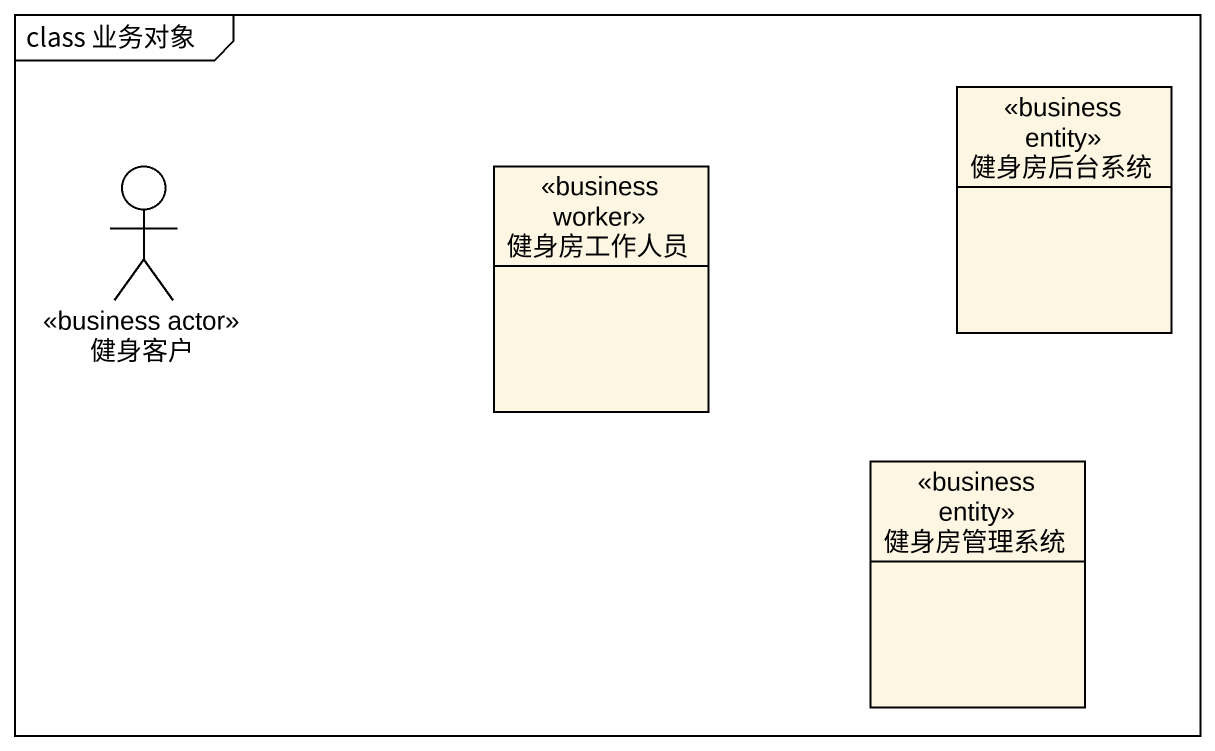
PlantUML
@startuml
mainframe class 业务对象
allowmixing
hide circle
hide empty members
class 健身房后台系统 <<business entity>>
actor 健身客户 <<business actor>>
class 健身房工作人员 <<business worker>>
class 健身房管理系统 <<business entity>>
@enduml
